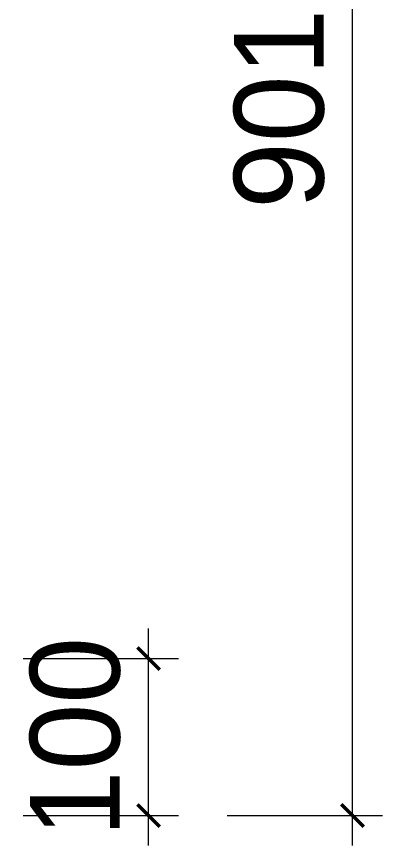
# Model space of a CAD drawing. Header units: millimetres. Extents: x 0 to 28440, y -12508 to -2066.
# Drawn here: x 16652 to 16885, y -11682 to -11154 of the extents above; entities that cross this region are included whole.
import ezdxf

# ---------------------------------------------------------------- set-up
doc = ezdxf.new("R2010")
doc.units = ezdxf.units.MM
doc.layers.add('SH-尺寸标注', color=32, linetype='Continuous')
doc.styles.get("Standard").update_dxf_attribs({"font": 'GothicA1-Regular.ttf'})
doc.dimstyles.new('D_8_1.4', dxfattribs={"dimtxt": 57.14286, "dimasz": 14.285715, "dimexe": 19.04762, "dimexo": 0, "dimgap": 0, "dimtad": 1, "dimdec": 0, "dimzin": 1, "dimdsep": 46, "dimtxsty": 'Standard', "dimblk": 'ARCHTICK', "dimcen": 0.09, "dimdle": 19.04762, "dimclrd": 32, "dimclre": 32, "dimclrt": 2, "dimadec": 0, "dimazin": 0, "dimtfac": 1, "dimtdec": 4, "dimtix": 1, "dimtmove": 2, "dimatfit": 3, "dimfxl": 80.000002, "dimfxlon": 1, "dimtolj": 1, "dimtzin": 0, "dimlwd": 9, "dimlwe": 9, "dimarcsym": 0})

# ---------------------------------------------------------------- blocks, each defined once
blk = doc.blocks.new('_ArchTick')
at = {"color": 0, "linetype": 'ByBlock', "const_width": 0.15}
blk.add_lwpolyline([(-0.5, -0.5), (0.5, 0.5)], dxfattribs=at)
blk = doc.blocks.new('*D188')
at = {"layer": 'Defpoints', "color": 0}
for p in [(16656.21, -11562.74), (16736.21, -11562.74), (16656.21, -11662.74)]:
    blk.add_point(p, dxfattribs=at)
at = {"layer": 'SH-尺寸标注', "color": 32, "linetype": 'Continuous', "lineweight": 9}
for p, q in [((16736.21, -11681.78), (16736.21, -11543.69)), ((16656.21, -11562.74), (16755.25, -11562.74)), ((16656.21, -11662.74), (16755.25, -11662.74))]:
    blk.add_line(p, q, dxfattribs=at)
at = {"layer": 'SH-尺寸标注', "color": 32, "lineweight": 9, "xscale": 14.28571493455343, "yscale": 14.28571493455343, "zscale": 14.28571493455343}
for p, rotation in [((16736.21, -11562.74), 90), ((16736.21, -11662.74), 270)]:
    blk.add_blockref('_ArchTick', p, dxfattribs=dict(at, rotation=rotation))
at = {"layer": 'SH-尺寸标注', "color": 2, "insert": (16689.59, -11612.74), "char_height": 57.143, "attachment_point": 5, "rotation": 90}
blk.add_mtext('\\A1;100', dxfattribs=at)
blk = doc.blocks.new('*D182')
at = {"layer": 'Defpoints', "color": 0}
for p in [(16786.21, -10762.24), (16866.21, -10762.24), (16786.21, -11662.74)]:
    blk.add_point(p, dxfattribs=at)
at = {"layer": 'SH-尺寸标注', "color": 32, "linetype": 'Continuous', "lineweight": 9}
for p, q in [((16866.21, -11681.78), (16866.21, -10743.19)), ((16786.21, -10762.24), (16885.25, -10762.24)), ((16786.21, -11662.74), (16885.25, -11662.74))]:
    blk.add_line(p, q, dxfattribs=at)
at = {"layer": 'SH-尺寸标注', "color": 32, "lineweight": 9, "xscale": 14.28571493455343, "yscale": 14.28571493455343, "zscale": 14.28571493455343}
for p, rotation in [((16866.21, -10762.24), 90), ((16866.21, -11662.74), 270)]:
    blk.add_blockref('_ArchTick', p, dxfattribs=dict(at, rotation=rotation))
at = {"layer": 'SH-尺寸标注', "color": 2, "insert": (16819.59, -11212.49), "char_height": 57.143, "attachment_point": 5, "rotation": 90}
blk.add_mtext('\\A1;901', dxfattribs=at)

msp = doc.modelspace()

# ---------------------------------------------------------------- dimensions: what is measured, and where the dimension line sits
at = {"layer": 'SH-尺寸标注', "color": 32, "linetype": 'Continuous'}
for base, p1, p2, picture, middle in [((16866.20563412, -10762.23635721), (16786.20563185, -11662.73635721), (16786.20563185, -10762.23635721), '*D182', (16819.59146175, -11212.48635721)), ((16736.21, -11562.74), (16656.21, -11662.74), (16656.21, -11562.74), '*D188', (16689.59, -11612.74))]:
    dim = msp.add_linear_dim(base=base, p1=p1, p2=p2, angle=90, dimstyle='D_8_1.4', override={"dimscale": 1, "dimclrt": 2}, dxfattribs=at)
    dim.commit()
    dim.dimension.update_dxf_attribs({"geometry": picture, "text_midpoint": middle, "dimtype": 160})

doc.saveas('drawing.dxf')
